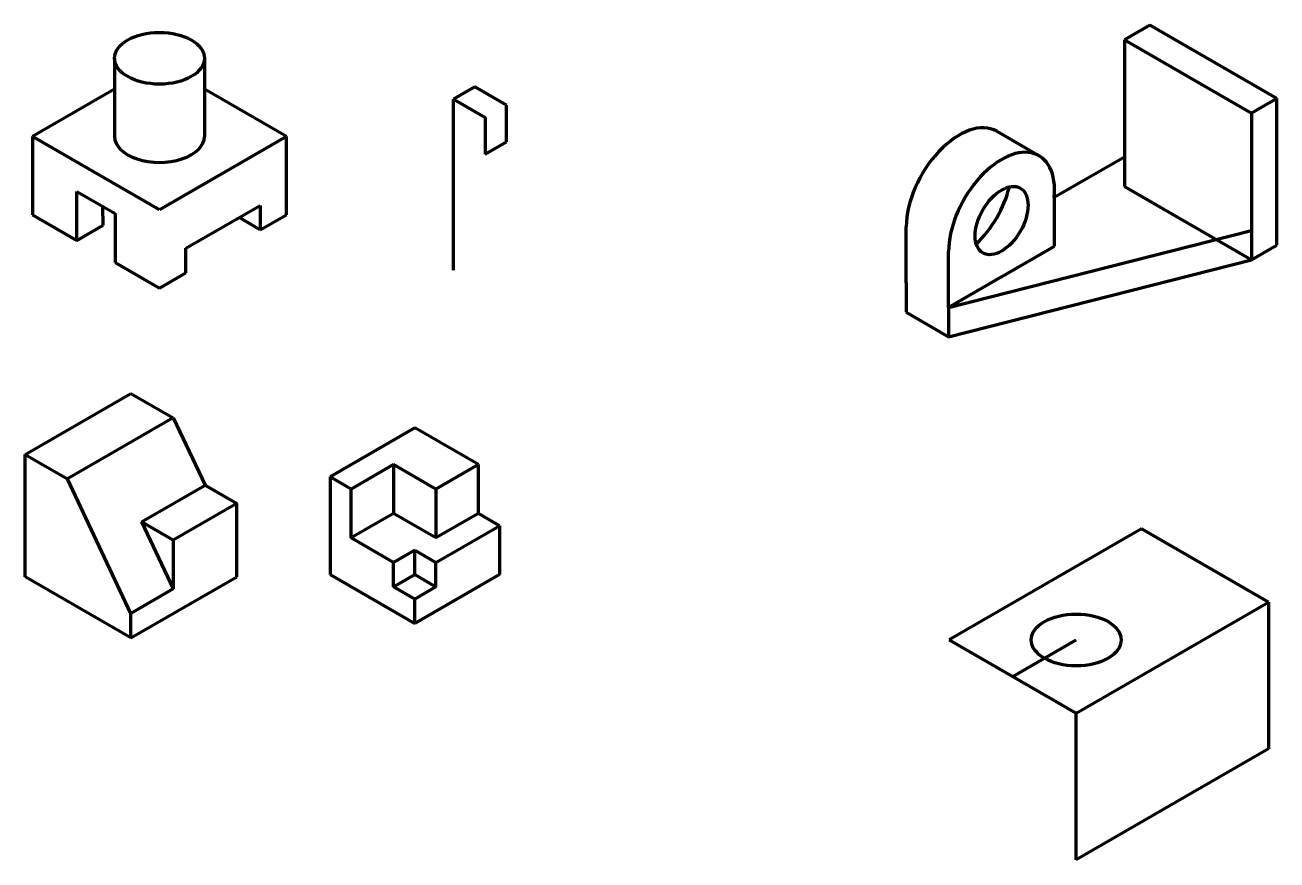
# Model space of a CAD drawing. Header units: millimetres. Extents: x 448470 to 448981, y 198462 to 198803.
import ezdxf

# ---------------------------------------------------------------- set-up
doc = ezdxf.new("R2010")
doc.units = ezdxf.units.MM

msp = doc.modelspace()

# ---------------------------------------------------------------- linework, layer by layer
at = {"lineweight": 211}
for p, q in [((448929.5, 198803.38), (448919.11, 198797.38)), ((448981.47, 198773.38), (448929.5, 198803.38)), ((448919.11, 198797.38), (448971.07, 198767.38)), ((448919.11, 198797.38), (448919.11, 198737.38)), ((448506.21, 198789.78), (448506.21, 198757.78)), ((448542.95, 198789.78), (448542.95, 198757.78)), ((448506.21, 198777.17), (448472.62, 198757.78)), ((448576.55, 198757.78), (448542.95, 198777.17)), ((448653.47, 198778.05), (448644.81, 198773.05)), ((448666.46, 198770.55), (448653.47, 198778.05)), ((448644.81, 198703.05), (448644.81, 198773.05)), ((448644.81, 198773.05), (448657.8, 198765.55)), ((448666.46, 198755.55), (448666.46, 198770.55)), ((448981.47, 198773.38), (448971.07, 198767.38)), ((448981.47, 198713.38), (448981.47, 198773.38)), ((448657.8, 198765.55), (448657.8, 198750.55)), ((448971.07, 198767.38), (448971.07, 198707.38)), ((448866.87, 198759.89), (448884.19, 198749.89)), ((448524.58, 198727.78), (448472.62, 198757.78)), ((448472.62, 198757.78), (448472.62, 198725.78)), ((448576.55, 198757.78), (448524.58, 198727.78)), ((448576.55, 198725.78), (448576.55, 198757.78)), ((448657.8, 198750.55), (448666.46, 198755.55)), ((448919.11, 198749.38), (448890.38, 198732.79)), ((448490.81, 198715.28), (448490.81, 198735.28)), ((448490.81, 198735.28), (448506.4, 198726.28)), ((448890.53, 198712.88), (448890.53, 198735.88)), ((448919.11, 198737.38), (448971.07, 198707.38)), ((448501.58, 198721.5), (448501.46, 198729.13)), ((448535.41, 198712.03), (448565.72, 198729.53)), ((448565.72, 198729.53), (448565.72, 198719.53)), ((448472.62, 198725.78), (448490.81, 198715.28)), ((448506.4, 198726.28), (448506.4, 198706.28)), ((448565.72, 198719.53), (448557.15, 198724.58)), ((448565.72, 198719.53), (448576.55, 198725.78)), ((448490.81, 198715.28), (448501.58, 198721.5)), ((448829.91, 198697.88), (448829.91, 198720.88)), ((448847.23, 198687.88), (448971.07, 198719.38)), ((448971.07, 198707.38), (448981.47, 198713.38)), ((448535.41, 198702.03), (448535.41, 198712.03)), ((448847.23, 198687.88), (448847.23, 198710.88)), ((448868.88, 198700.38), (448890.53, 198712.88)), ((448506.4, 198706.28), (448524.58, 198695.78)), ((448847.23, 198675.88), (448971.07, 198707.38)), ((448524.58, 198695.78), (448535.41, 198702.03)), ((448829.91, 198697.88), (448829.91, 198685.88)), ((448868.88, 198700.38), (448847.23, 198687.88)), ((448847.23, 198687.88), (448847.23, 198675.88)), ((448829.91, 198685.88), (448847.23, 198675.88)), ((448469.61, 198627.69), (448512.91, 198652.69)), ((448512.91, 198652.69), (448530.23, 198642.69)), ((448530.23, 198642.69), (448486.93, 198617.69)), ((448530.23, 198642.69), (448543.22, 198615.19)), ((448628.97, 198638.56), (448594.33, 198618.56)), ((448654.95, 198623.56), (448628.97, 198638.56)), ((448469.61, 198577.69), (448469.61, 198627.69)), ((448469.61, 198627.69), (448486.93, 198617.69)), ((448620.31, 198623.56), (448602.99, 198613.56)), ((448637.63, 198613.56), (448620.31, 198623.56)), ((448620.31, 198623.56), (448620.31, 198603.56)), ((448654.95, 198623.56), (448637.63, 198613.56)), ((448654.95, 198603.56), (448654.95, 198623.56)), ((448512.91, 198562.69), (448486.93, 198617.69)), ((448602.99, 198613.56), (448594.33, 198618.56)), ((448594.33, 198618.56), (448594.33, 198578.56)), ((448517.24, 198600.19), (448543.22, 198615.19)), ((448543.22, 198615.19), (448556.21, 198607.69)), ((448602.99, 198593.56), (448602.99, 198613.56)), ((448637.63, 198613.56), (448637.63, 198593.56)), ((448556.21, 198607.69), (448530.23, 198592.69)), ((448556.21, 198577.69), (448556.21, 198607.69)), ((448620.31, 198603.56), (448602.99, 198593.56)), ((448637.63, 198593.56), (448620.31, 198603.56)), ((448654.95, 198603.56), (448637.63, 198593.56)), ((448663.61, 198598.56), (448654.95, 198603.56)), ((448530.23, 198592.69), (448517.24, 198600.19)), ((448517.24, 198600.19), (448530.23, 198572.69)), ((448637.63, 198583.56), (448663.61, 198598.56)), ((448663.61, 198598.56), (448663.61, 198578.56)), ((448926.09, 198597.22), (448847.44, 198551.82)), ((448978.05, 198567.22), (448926.09, 198597.22)), ((448530.23, 198592.69), (448530.23, 198572.69)), ((448620.31, 198583.56), (448602.99, 198593.56)), ((448628.97, 198588.56), (448620.31, 198583.56)), ((448628.97, 198578.56), (448628.97, 198588.56)), ((448628.97, 198588.56), (448637.63, 198583.56)), ((448620.31, 198573.56), (448620.31, 198583.56)), ((448637.63, 198573.56), (448637.63, 198583.56)), ((448512.91, 198552.69), (448469.61, 198577.69)), ((448512.91, 198552.69), (448556.21, 198577.69)), ((448594.33, 198578.56), (448628.97, 198558.56)), ((448620.31, 198573.56), (448628.97, 198578.56)), ((448628.97, 198578.56), (448637.63, 198573.56)), ((448663.61, 198578.56), (448628.97, 198558.56)), ((448530.23, 198572.69), (448512.91, 198562.69)), ((448628.97, 198568.56), (448620.31, 198573.56)), ((448637.63, 198573.56), (448628.97, 198568.56)), ((448628.97, 198558.56), (448628.97, 198568.56)), ((448899.4, 198521.82), (448978.05, 198567.22)), ((448978.05, 198567.22), (448978.05, 198507.22)), ((448512.91, 198552.69), (448512.91, 198562.69)), ((448847.44, 198551.82), (448899.4, 198521.82)), ((448873.42, 198536.82), (448899.4, 198551.82)), ((448899.4, 198461.82), (448899.4, 198521.82)), ((448978.05, 198507.22), (448899.4, 198461.82))]:
    msp.add_line(p, q, dxfattribs=at)
for centre, major_axis in [((448524.58, 198789.78), (-18.37, 0)), ((448868.88, 198723.38), (-7.65, -13.26)), ((448899.4, 198551.82), (-18.37, 0))]:
    msp.add_ellipse(centre, major_axis=major_axis, ratio=0.57735, dxfattribs=at)
for centre, major_axis, start_param, end_param in [((448851.56, 198733.38), (-15.31, -26.52), 3.141593, 5.497787), ((448524.58, 198757.78), (-18.37, 0), 0, 3.141593), ((448868.88, 198723.38), (-15.31, -26.52), 2.235905, 5.497787), ((448851.56, 198733.38), (-15.31, -26.52), 1.113256, 2.028337)]:
    msp.add_ellipse(centre, major_axis=major_axis, ratio=0.57735, start_param=start_param, end_param=end_param, dxfattribs=at)

doc.saveas('drawing.dxf')
